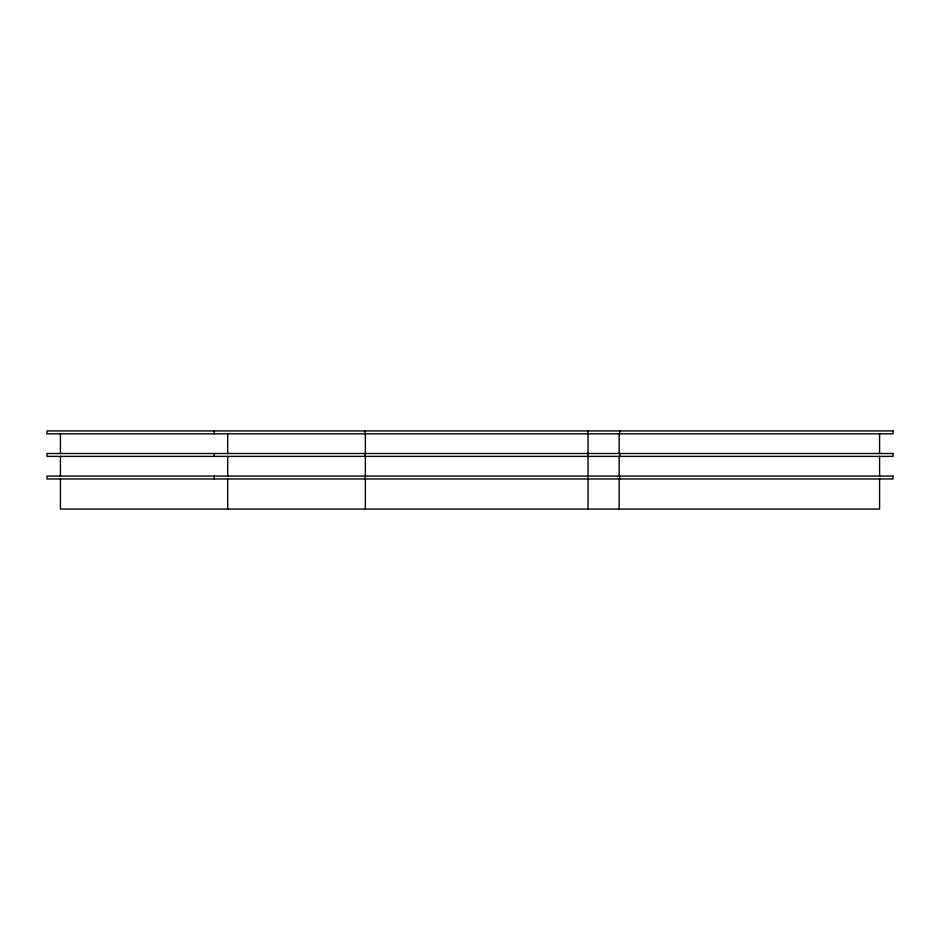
<?xml version="1.0" encoding="UTF-8"?>
<svg xmlns="http://www.w3.org/2000/svg" width="940" height="940" viewBox="0 0 940 940"><rect width="100%" height="100%" fill="white"/><g stroke="black" fill="none" stroke-linecap="round" stroke-linejoin="round"><path stroke-width="1.41" d="M879.582 433.822L879.582 453.503M879.582 456.394L879.582 476.075M879.582 478.965L879.582 509.069L60.419 509.069L60.419 478.965M619.742 430.931L619.742 433.822M619.742 453.503L619.742 456.394M619.742 476.075L619.742 478.965M619.143 433.822L619.143 453.503M619.143 456.394L619.143 476.075M619.143 478.965L619.143 509.069M588.04 433.822L588.04 453.503M588.04 456.394L588.04 476.075M588.04 478.965L588.04 509.069M587.759 430.931L587.759 433.822M587.759 453.503L587.759 456.394M587.759 476.075L587.759 478.965M365.355 433.822L365.355 453.503M365.355 456.394L365.355 476.075M365.355 478.965L365.355 509.069M365.072 430.931L365.072 433.822M365.072 453.503L365.072 456.394M365.072 476.075L365.072 478.965M227.68 433.822L227.68 453.503M227.68 456.394L227.68 476.075M227.68 478.965L227.68 509.069M214.261 430.931L214.261 433.822M214.261 453.503L214.261 456.394M214.261 476.075L214.261 478.965M60.419 433.822L60.419 453.503M60.419 456.394L60.419 476.075M893 430.931L47 430.931L47 433.822L893 433.822L893 430.931M893 453.503L47 453.503L47 456.394L893 456.394L893 453.503M893 476.075L47 476.075L47 478.965L893 478.965L893 476.075"/></g></svg>
